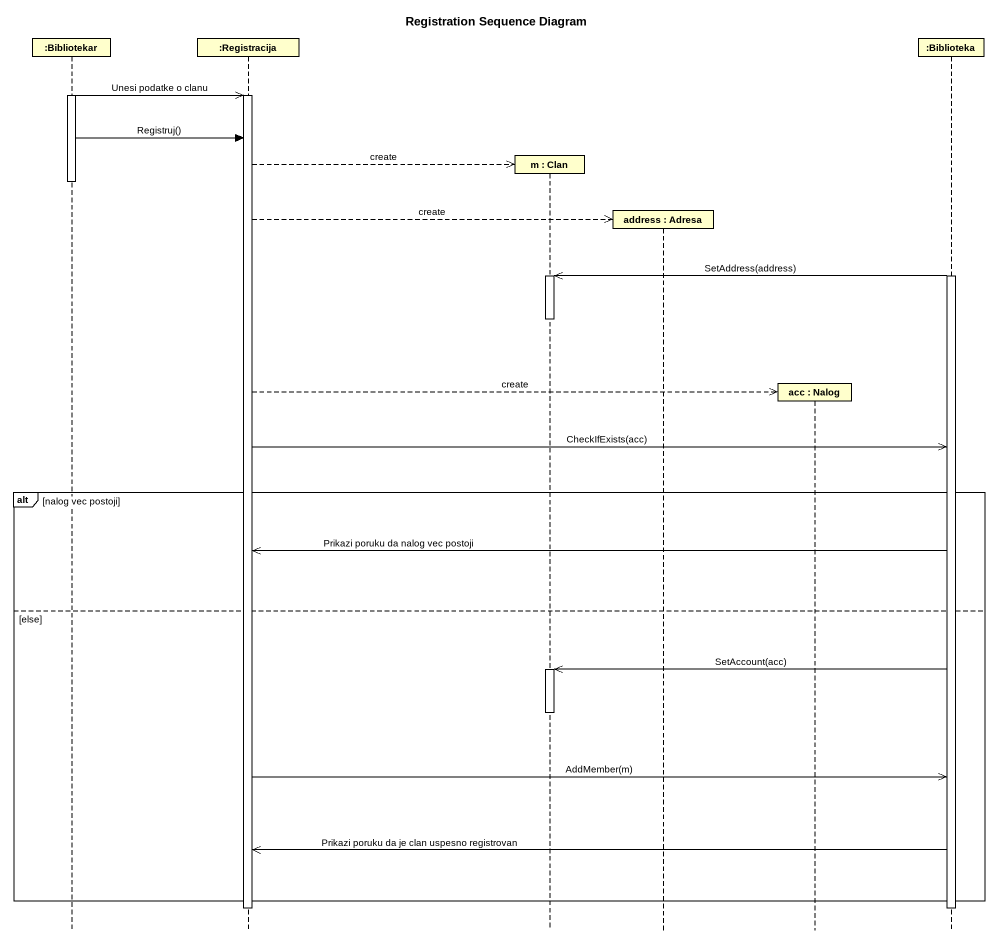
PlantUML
@startuml
title Registration Sequence Diagram
hide footbox
participant ":Bibliotekar" as Bibliotekar
participant ":Registracija" as Registracija
participant "m : Clan" as m
participant "address : Adresa" as address
participant "acc : Nalog" as acc
participant ":Biblioteka" as Biblioteka

activate Bibliotekar
Bibliotekar ->> Registracija : Unesi podatke o clanu
activate Registracija
Bibliotekar -> Registracija : Registruj()
Registracija -->> m ** : create
deactivate Bibliotekar
Registracija -->> address ** : create
activate Biblioteka
Biblioteka ->> m : SetAddress(address)
activate m
deactivate m
Registracija -->> acc ** : create
Registracija ->> Biblioteka : CheckIfExists(acc)
alt nalog vec postoji
  Biblioteka ->> Registracija : Prikazi poruku da nalog vec postoji
else else
  Biblioteka ->> m : SetAccount(acc)
  activate m
  deactivate m
  Registracija ->> Biblioteka : AddMember(m)
  Biblioteka ->> Registracija : Prikazi poruku da je clan uspesno registrovan
end
deactivate Registracija
deactivate Biblioteka
@enduml
